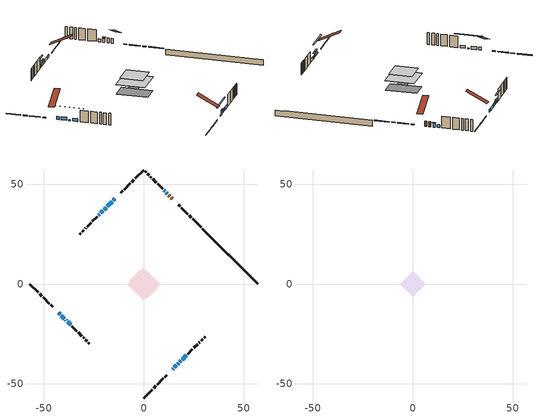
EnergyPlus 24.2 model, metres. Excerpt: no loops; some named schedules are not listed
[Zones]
conditioned space
 floor outside (Floor1 construction): -2.77,0 0,2.77 2.77,0 0,-2.77 z0.76
 floor adiabatic (AdiabaticFloorConstruction): -8.24,0 0,8.24 8.24,0 0,-8.24 z3.2
 floor foundation (Slab1 construction): -6.93,1.95 -1.95,6.93 6.93,-1.95 1.95,-6.93 z-1.65
 wall outside (RimJoist1 construction): 0,-57.09 4.26,-52.83 / -57.09,0 -52.83,-4.26 / 0,57.09 -4.26,52.83 / 28.72,28.37 24.46,32.63 z0.76:1.06
 wall outside (RimJoist2 construction): 4.91,-52.18 6.02,-51.07 / -52.18,-4.91 -51.07,-6.02 / -4.91,52.18 -6.02,51.07 / 23.8,33.29 22.7,34.39 z0.76:1.06
 wall outside (RimJoist3 construction): 6.67,-50.42 9.83,-47.26 / -50.42,-6.67 -47.26,-9.83 / -6.67,50.42 -9.83,47.26 / 22.04,35.05 18.88,38.21 z0.76:1.06
 wall outside (RimJoist4 construction): 10.49,-46.6 11.42,-45.67 / -46.6,-10.49 -45.67,-11.42 / -10.49,46.6 -11.42,45.67 / 18.23,38.86 17.29,39.8 z0.76:1.06
 wall outside (AdiabaticWallConstruction 1): 14.27,42.82 13.78,43.3 / 13.13,43.96 12.52,44.57 z0.76:2.79
 wall outside (AdiabaticWallConstruction): 11.87,45.22 11.33,45.76 / -20.53,36.56 -21.5,35.59 / 15.31,-41.78 16.28,-40.81 z0.76:2.39; -42.65,-14.44 -41.91,-15.18 / -41.26,-15.83 -39.79,-17.3 / -14.44,42.65 -15.16,41.93 / -15.82,41.27 -18.24,38.85 / -18.9,38.19 -19.87,37.22 / -38.06,-19.03 -36.6,-20.49 / 10.67,46.42 10.07,47.02 / 18.13,-38.96 18.58,-38.51 / 19.23,-37.86 21.32,-35.77 z0.76:1.98; 14.44,-42.65 14.65,-42.43 / -39.14,-17.95 -38.72,-18.37 z0.76:1.1; -22.15,34.94 -22.69,34.4 / 16.93,-40.15 17.48,-39.61 z0.76:2.11
 wall outside (Wall1 construction): 21.98,-35.11 24.38,-32.71 / -35.94,-21.15 -33.54,-23.55 / -23.35,33.74 -25.76,31.33 / 9.42,47.67 7.01,50.08 z0.76:5.64
 wall outside (Wall2 construction): 25.04,-32.05 26.96,-30.13 / -32.88,-24.21 -30.96,-26.13 / -26.41,30.68 -28.33,28.76 / 6.35,50.74 4.44,52.65 z0.76:5.64
 wall outside (Wall3 construction): 27.61,-29.48 28.03,-29.06 / -30.31,-26.78 -29.89,-27.2 / -28.98,28.11 -29.4,27.69 / 3.78,53.31 3.37,53.72 z0.76:5.64
 wall outside (Wall4 construction): 28.69,-28.4 29.52,-27.57 / -29.23,-27.86 -28.4,-28.69 / -30.06,27.03 -30.9,26.19 / 2.71,54.38 1.87,55.22 z0.76:5.64
 wall outside (Wall5 construction): 30.18,-26.91 30.74,-26.35 / -27.74,-29.35 -27.18,-29.91 / -31.55,25.54 -32.11,24.98 / 1.21,55.88 0.66,56.43 z0.76:5.64
 wall foundation (FoundationWall1 construction): 29.37,27.72,-1.65 29.37,27.72,0.76 54.32,2.77,0.76 54.32,2.77,0.68 57.09,0,0.68 57.09,0,-1.65
 window (WindowConstruction): 11.86,45.22 11.33,45.76 z0.76:2.38
 window (WindowConstruction 8): -42.65,-14.44 -41.92,-15.17 z0.76:1.98
 window (WindowConstruction 9): -41.26,-15.83 -39.79,-17.29 z0.76:1.98
 window (WindowConstruction 13): -14.44,42.65 -15.16,41.93 z0.76:1.98
 window (WindowConstruction 10): -15.82,41.27 -18.24,38.85 z0.76:1.98
 window (WindowConstruction 11): -18.9,38.19 -19.87,37.22 z0.76:1.98
 window (WindowConstruction 12): -20.53,36.56 -21.5,35.59 z0.76:2.38
 window (WindowConstruction 14): 14.44,-42.65 14.65,-42.44 z0.76:1.1
 window (WindowConstruction 15): -39.14,-17.95 -38.72,-18.37 z0.76:1.1
 window (WindowConstruction 1): -22.15,34.94 -22.69,34.4 z0.76:2.11
 window (WindowConstruction 2): 15.31,-41.78 16.28,-40.81 z0.76:2.38
 window (WindowConstruction 3): 16.94,-40.15 17.47,-39.61 z0.76:2.11
 window (WindowConstruction 4): -38.06,-19.03 -36.6,-20.49 z0.76:1.98
 window (WindowConstruction 5): 10.67,46.42 10.07,47.02 z0.76:1.98
 window (WindowConstruction 6): 18.13,-38.96 18.58,-38.51 z0.76:1.98
 window (WindowConstruction 7): 19.23,-37.85 21.32,-35.77 z0.76:1.98
 door (Door): 14.27,42.82 13.79,43.3 z0.76:2.79
 door (Door 1): 13.13,43.96 12.52,44.57 z0.76:2.79
 ceiling adiabatic (AdiabaticFloorConstruction): 0,-8.24 8.24,0 0,8.24 -8.24,0 z3.2
attic - vented
 floor to conditioned space (Floor2 construction Reversed): -6.45,0 0,6.45 6.45,0 0,-6.45 z5.64
 roof outside (Roof1 construction): 13.79,-43.3,5.64 7.68,-37.2,9.95 5.98,-38.91,9.95 12.08,-45.01,5.64; -43.3,-13.79,5.64 -37.2,-7.68,9.95 -38.91,-5.98,9.95 -45.01,-12.08,5.64; -13.79,43.3,5.64 -7.68,37.2,9.95 -5.98,38.91,9.95 -12.08,45.01,5.64; 14.93,42.16,5.64 8.83,36.06,9.95 10.53,34.35,9.95 16.64,40.45,5.64
shading: 11.11,45.97 12.08,45.01 12.51,45.44 11.55,46.41 z2.68; -20.08,37.01 -18.69,38.4 -19.12,38.83 -20.51,37.44 z2.28; -21.71,35.38 -20.32,36.77 -20.75,37.2 -22.14,35.81 z2.68; 18.46,-38.63 10.64,-46.45 10.93,-46.74 18.75,-38.92 z6.48; -34.91,-22.17 -42.94,-14.15 -43.23,-14.44 -35.21,-22.47 z6.48; -24.56,32.53 -20.29,36.8 -20.58,37.09 -24.85,32.82 z4.75; 16.49,-40.6 15.1,-41.99 15.53,-42.42 16.92,-41.03 z2.68; 17.69,-39.4 16.72,-40.37 17.16,-40.8 18.12,-39.83 z2.41
[Building]
Building 1: Terrain=Suburbs
[Site:Location]
Quebec Intl AP_QC: Latitude {deg}=46.8; Longitude {deg}=-71.38; Time Zone {hr}=-5; Elevation {m}=74; Keep Site Location Information=Yes
[Site:GroundTemperature:Shallow]
0.0108218, -2.24938, -2.43038, -1.3578, 2.94801, 7.23376, 10.9493, 13.303, 13.5029, 11.5886, 7.96783, 3.81355
[Site:WaterMainsTemperature]
Calculation Method=Schedule; Temperature Schedule=mains temperature schedule
[Material] Roughness=Rough; Thermal Absorptance=0.9
Name | Thickness {m} | Conductivity {W/m-K} | Density {kg/m3} | Specific Heat {J/kg-K} | Solar Absorptance | Visible Absorptance
asphalt or fiberglass shingles | 0.00635 | 0.162714 | 1121.4 | 1465.45 | 0.4 | 0.4
ceiling loosefill ins | 0.254 | 0.0480833 | 16.02 | 1046.75 | 0.7 | 0.7
ceiling stud and cavity | 0.1397 | 0.180722 | 65.682 | 1177.47 | 0.7 | 0.7
concrete 4.0 in. | 0.1016 | 1.803125 | 2242.8 | 837.4 | 0.7 | 0.7
concrete 8.0 in. | 0.2032 | 1.803125 | 2242.8 | 837.4 | 0.7 | 0.7
door material | 0.04445 | 0.053851 | 512.64 | 1214.23 | 0.7 | 0.7
exterior vertical ins | 0.0421978 | 0.029427 | 32.04 | 1214.23 | 0.7 | 0.7
floor covering | 0.0127 | 0.0433444 | 54.468 | 1339.84 | 0.6 | 0.6
floor rigid ins; rim joist rigid ins 1 | 0.103632 | 0.029427 | 32.04 | 1214.23 | 0.7 | 0.7
floor rigid ins 1; wall rigid ins 1 | 0.512978 | 0.029427 | 32.04 | 1214.23 | 0.7 | 0.7
floor stud and cavity | 0.1397 | 0.153995 | 92.3553 | 1139.71 | 0.7 | 0.7
floor stud and cavity 1 | 0.1397 | 1.75129 | 37.0049 | 1207.88 | 0.7 | 0.7
furniture material conditioned space 1 | 0.1524 | 0.115458 | 640.8 | 1214.23 | 0.6 | 0.6
gypsum board | 0.0127 | 0.160291 | 801 | 837.4 | 0.6 | 0.6
gypsum board 1 | 0.0127 | 0.160291 | 801 | 837.4 | 0.7 | 0.7
osb sheathing 0.5 in. | 0.0127 | 0.115458 | 512.64 | 1214.23 | 0.7 | 0.7
osb sheathing 0.75 in. | 0.01905 | 0.115458 | 512.64 | 1214.23 | 0.7 | 0.7
osb sheathing 2.0 in. | 0.0508 | 0.115458 | 512.64 | 1214.23 | 0.7 | 0.7
rim joist rigid ins; wall rigid ins | 0.051816 | 0.029427 | 32.04 | 1214.23 | 0.7 | 0.7
rim joist stud and cavity | 0.0508 | 0.0297245 | 125.044 | 1163.47 | 0.6 | 0.6
rim joist stud and cavity 1 | 0.0508 | 0.632955 | 125.044 | 1163.47 | 0.6 | 0.6
rim joist stud and cavity 2 | 0.0508 | 0.67755 | 125.044 | 1163.47 | 0.6 | 0.6
wall stud and cavity | 0.1397 | 0.164263 | 139.0536 | 1170.24 | 0.7 | 0.7
wall stud and cavity 1 | 0.1397 | 0.16703 | 139.0536 | 1170.24 | 0.7 | 0.7
wall stud and cavity 2 | 0.1397 | 0.189354 | 139.0536 | 1170.24 | 0.7 | 0.7
wall stud and cavity 3 | 0.1397 | 0.247165 | 139.0536 | 1170.24 | 0.7 | 0.7
wall stud and cavity 4 | 0.1397 | 0.180317 | 139.0536 | 1170.24 | 0.7 | 0.7
wall stud and cavity 5 | 0.0889 | 0.380278 | 52.3479 | 1209.89 | 0.7 | 0.7
wall stud and cavity 6 | 0.0889 | 0.391764 | 83.0341 | 1211.67 | 0.7 | 0.7
wood siding | 0.0254 | 0.102417 | 544.68 | 1172.36 | 0.4 | 0.4
wood siding 1; wood siding 2; wood siding 3 | 0.0254 | 0.102417 | 544.68 | 1172.36 | 0.7 | 0.7
[WindowMaterial:SimpleGlazingSystem]
Name | U-Factor {W/m2-K} | Solar Heat Gain Coefficient
WindowMaterial | 4.93078 | 0.63
WindowMaterial 1 | 4.187525 | 0.67
WindowMaterial 10 | 3.66685 | 0.7
WindowMaterial 11 | 2.93609 | 0.65
WindowMaterial 12 | 2.99912 | 0.18
WindowMaterial 2 | 4.36241 | 0.66
WindowMaterial 3 | 5.10963 | 0.62
WindowMaterial 4 | 4.13018 | 0.67
WindowMaterial 5 | 4.37036 | 0.66
WindowMaterial 6 | 2.70784 | 0.59
WindowMaterial 7 | 4.24601 | 0.67
WindowMaterial 8 | 3.39999 | 0.72
WindowMaterial 9 | 3.81675 | 0.69
[Construction]
AdiabaticFloorConstruction: floor stud and cavity 1, floor rigid ins 1, osb sheathing 0.75 in., floor covering
AdiabaticWallConstruction: wood siding 2, wall rigid ins 1, wall stud and cavity 5, gypsum board
AdiabaticWallConstruction 1: wood siding 3, wall rigid ins 1, wall stud and cavity 5, gypsum board
Door; Door 1: door material
Floor1 construction: floor stud and cavity, floor rigid ins, osb sheathing 0.75 in., floor covering
Floor2 construction Reversed: gypsum board, ceiling stud and cavity, ceiling loosefill ins
FoundationWall1 construction: concrete 8.0 in., gypsum board 1
furniture construction conditioned space 1: furniture material conditioned space 1
PartitionWallConstruction: gypsum board, wall stud and cavity 6, gypsum board
RimJoist1 construction; RimJoist3 construction: wood siding 1, rim joist rigid ins, osb sheathing 2.0 in., rim joist stud and cavity
RimJoist2 construction: wood siding 1, rim joist rigid ins 1, osb sheathing 2.0 in., rim joist stud and cavity 1
RimJoist4 construction: wood siding 1, rim joist rigid ins 1, osb sheathing 2.0 in., rim joist stud and cavity 2
Roof1 construction: asphalt or fiberglass shingles
Slab1 construction: concrete 4.0 in.
Wall1 construction: wood siding, wall rigid ins, osb sheathing 0.5 in., wall stud and cavity, gypsum board
Wall2 construction: wood siding, wall rigid ins, osb sheathing 0.5 in., wall stud and cavity 1, gypsum board
Wall3 construction: wood siding, wall rigid ins, osb sheathing 0.5 in., wall stud and cavity 2, gypsum board
Wall4 construction: wood siding, wall rigid ins, osb sheathing 0.5 in., wall stud and cavity 3, gypsum board
Wall5 construction: wood siding, wall rigid ins, osb sheathing 0.5 in., wall stud and cavity 4, gypsum board
WindowConstruction: WindowMaterial
WindowConstruction 1: WindowMaterial 1
WindowConstruction 10: WindowMaterial 8
WindowConstruction 11: WindowMaterial 9
WindowConstruction 12: WindowMaterial 10
WindowConstruction 13: WindowMaterial 11
WindowConstruction 14; WindowConstruction 15: WindowMaterial 12
WindowConstruction 2: WindowMaterial 2
WindowConstruction 3; WindowConstruction 5: WindowMaterial 3
WindowConstruction 4; WindowConstruction 9: WindowMaterial 4
WindowConstruction 6: WindowMaterial 5
WindowConstruction 7: WindowMaterial 6
WindowConstruction 8: WindowMaterial 7
[Zone] Multiplier=1; Part of Total Floor Area=Yes
Name | Volume {m3}
attic - vented | 56.6161
conditioned space | 639.7
[Space]
Name | Zone | Volume {m3}
attic - vented 1 | attic - vented | 56.6161
conditioned space 1 | conditioned space | 639.7
[ZoneInfiltration:EffectiveLeakageArea]
infil attic - vented 1: Zone or Space=attic - vented 1; Schedule=Always On Discrete; Effective Air Leakage Area {cm2}=3073.85; Stack Coefficient=0.000300026; Wind Coefficient=1.17031e-05
[ZoneMixing]
whole house fan mix: Zone or Space=attic - vented; Schedule=Always On Continuous; Design Flow Rate Calculation Method=Flow/Zone; Design Flow Rate {m3/s}=0; Source Zone or Space=conditioned space
[SurfaceProperty:ExposedFoundationPerimeter]
Slab1: Exposed Perimeter Calculation Method=TotalExposedPerimeter; Total Exposed Perimeter {m}=39.198
[InternalMass] Zone or ZoneList=conditioned space; Space or SpaceList=conditioned space 1
Name | Construction | Surface Area {m2}
furniture mass conditioned space 1 | furniture construction conditioned space 1 | 95.8001
partition wall mass | PartitionWallConstruction | 239.5
[Lights]
interior lighting: Zone or ZoneList or Space or SpaceList=conditioned space 1; Schedule=interior lighting schedule; Design Level Calculation Method=LightingLevel; Lighting Level {W}=343.2; Return Air Fraction=0; Fraction Radiant=0.6; Fraction Visible=0.2; Fraction Replaceable=1
[People]
occupants: Zone or ZoneList or Space or SpaceList=conditioned space 1; Number of People Schedule=occupants schedule; Number of People Calculation Method=People; Number of People=3; Fraction Radiant=0.314171; Sensible Heat Fraction=0.56303; Activity Level Schedule=occupants activity schedule; Carbon Dioxide Generation Rate {m3/s-W}=0; Enable ASHRAE 55 Comfort Warnings=No; Mean Radiant Temperature Calculation Type=EnclosureAveraged
[ElectricEquipment] Zone or ZoneList or Space or SpaceList=conditioned space 1; Design Level Calculation Method=EquipmentLevel
Name | Schedule | Design Level {W} | Fraction Latent | Fraction Radiant | Fraction Lost
clothes dryer | clothes dryer schedule | 140.772 | 0.015 | 0.081 | 0.85
clothes washer | clothes washer schedule | 32.1985 | 0.03 | 0.162 | 0.7
cooking range | cooking range schedule | 215.147 | 0.08 | 0.432 | 0.2
dishwasher | dishwasher schedule | 66.8632 | 0.3 | 0.18 | 0.4
fridge | fridge schedule | 72.9452 | 0 | 0.6 | 0
mech vent house fan | mech vent house fan schedule | 19.9167 | 0 | 0 | 0.5
mech vent house fan cfis | mech vent house fan cfis schedule | 0 | 0 | 0 | 0
mech vent range fan 0 | mech vent range fan 0 schedule | 57 | 0 | 0 | 1
misc plug loads | misc plug loads schedule | 494.7 | 0.045 | 0.513 | 0.1
whole house fan | Always On Discrete | 0 | 0 | 0 | 1
[OtherEquipment] Zone or ZoneList or Space or SpaceList=conditioned space 1; Design Level Calculation Method=EquipmentLevel
Name | Fuel Type | Schedule | Design Level {W} | Fraction Latent | Fraction Radiant | Fraction Lost
clothes dryer 1 | Electricity | clothes dryer schedule | 0 | 0.015 | 0.081 | 0.85
cooking range 1 | Electricity | cooking range schedule | 0 | 0.08 | 0.432 | 0.2
general water use latent | None | general water use schedule | 62.594 | 1 | 0 | 0
general water use sensible | None | general water use schedule | -61.6891 | 0 | 0.6 | 0
mech vent house fan latent load | None | Always On Discrete | 0 | 1 | 0 | 0
mech vent house fan sensible load | None | Always On Discrete | 0 | 0 | 0 | 0
water heater energy adjustment1 | Electricity | Always On Discrete | 0.01 | 0 | 0 | 1
[ZoneInfiltration:DesignFlowRate] Zone or ZoneList or Space or SpaceList=conditioned space 1; Schedule=Always On Discrete; Design Flow Rate Calculation Method=Flow/Zone; Design Flow Rate {m3/s}=0
infil flow; natural vent flow; whole house fan flow
[Foundation:Kiva]
Foundation Kiva 1: Initial Indoor Air Temperature {C}=18; Wall Height Above Grade {m}=0.759988; Wall Depth Below Slab {m}=0.2032; Custom Block Material Name 1=exterior vertical ins; Custom Block Depth 1 {m}=2.40999; Custom Block X Position 1 {m}=0.2159; Custom Block Z Position 1 {m}=0
[Foundation:Kiva:Settings]
Soil Conductivity {W/m-K}=0.849921; Soil Density {kg/m3}=1842.3; Soil Specific Heat {J/kg-K}=418.7; Ground Solar Absorptivity=0.9; Ground Thermal Absorptivity=0.9; Ground Surface Roughness {m}=0.03; Far-Field Width {m}=40; Deep-Ground Boundary Condition=ZeroFlux; Deep-Ground Depth {m}=40; Minimum Cell Dimension {m}=0.2; Maximum Cell Growth Coefficient=3; Simulation Timestep=Timestep
[Exterior:Lights]
exterior lighting: Schedule=exterior lighting schedule; Design Level {W}=75.6
[Schedule:Constant]
Name | Hourly Value
Always On Continuous; mech vent house fan schedule; mech vent house fan cfis schedule; Always On Discrete | 1
occupants activity schedule | 117.228
fridge schedule | 0
[Schedule:Week:Daily]
interior lighting schedule Week Rule - Jan1-Jan27: interior lighting schedule day, interior lighting schedule day, interior lighting schedule day, interior lighting schedule day, interior lighting schedule day, interior lighting schedule day, interior lighting schedule day, interior lighting schedule default day, interior lighting schedule default day, interior lighting schedule default day, interior lighting schedule default day, interior lighting schedule default day
interior lighting schedule Week Rule - Jan28-Feb3: interior lighting schedule day, interior lighting schedule day, interior lighting schedule day, interior lighting schedule day, interior lighting schedule day 1, interior lighting schedule day 1, interior lighting schedule day 1, interior lighting schedule default day, interior lighting schedule default day, interior lighting schedule default day, interior lighting schedule default day, interior lighting schedule default day
interior lighting schedule Week Rule - Feb4-Feb24: interior lighting schedule day 1, interior lighting schedule day 1, interior lighting schedule day 1, interior lighting schedule day 1, interior lighting schedule day 1, interior lighting schedule day 1, interior lighting schedule day 1, interior lighting schedule default day, interior lighting schedule default day, interior lighting schedule default day, interior lighting schedule default day, interior lighting schedule default day
interior lighting schedule Week Rule - Feb25-Mar3: interior lighting schedule day 1, interior lighting schedule day 1, interior lighting schedule day 1, interior lighting schedule day 1, interior lighting schedule day 2, interior lighting schedule day 2, interior lighting schedule day 2, interior lighting schedule default day, interior lighting schedule default day, interior lighting schedule default day, interior lighting schedule default day, interior lighting schedule default day
interior lighting schedule Week Rule - Mar4-Mar31: interior lighting schedule day 2, interior lighting schedule day 2, interior lighting schedule day 2, interior lighting schedule day 2, interior lighting schedule day 2, interior lighting schedule day 2, interior lighting schedule day 2, interior lighting schedule default day, interior lighting schedule default day, interior lighting schedule default day, interior lighting schedule default day, interior lighting schedule default day
interior lighting schedule Week Rule - Apr1-Apr28: interior lighting schedule day 3, interior lighting schedule day 3, interior lighting schedule day 3, interior lighting schedule day 3, interior lighting schedule day 3, interior lighting schedule day 3, interior lighting schedule day 3, interior lighting schedule default day, interior lighting schedule default day, interior lighting schedule default day, interior lighting schedule default day, interior lighting schedule default day
interior lighting schedule Week Rule - Apr29-May5: interior lighting schedule day 3, interior lighting schedule day 3, interior lighting schedule day 4, interior lighting schedule day 4, interior lighting schedule day 4, interior lighting schedule day 4, interior lighting schedule day 4, interior lighting schedule default day, interior lighting schedule default day, interior lighting schedule default day, interior lighting schedule default day, interior lighting schedule default day
interior lighting schedule Week Rule - May6-May26: interior lighting schedule day 4, interior lighting schedule day 4, interior lighting schedule day 4, interior lighting schedule day 4, interior lighting schedule day 4, interior lighting schedule day 4, interior lighting schedule day 4, interior lighting schedule default day, interior lighting schedule default day, interior lighting schedule default day, interior lighting schedule default day, interior lighting schedule default day
interior lighting schedule Week Rule - May27-Jun2: interior lighting schedule day 4, interior lighting schedule day 4, interior lighting schedule day 4, interior lighting schedule day 4, interior lighting schedule day 4, interior lighting schedule day 5, interior lighting schedule day 5, interior lighting schedule default day, interior lighting schedule default day, interior lighting schedule default day, interior lighting schedule default day, interior lighting schedule default day
interior lighting schedule Week Rule - Jun3-Jun30: interior lighting schedule day 5, interior lighting schedule day 5, interior lighting schedule day 5, interior lighting schedule day 5, interior lighting schedule day 5, interior lighting schedule day 5, interior lighting schedule day 5, interior lighting schedule default day, interior lighting schedule default day, interior lighting schedule default day, interior lighting schedule default day, interior lighting schedule default day
interior lighting schedule Week Rule - Jul1-Jul28: interior lighting schedule day 6, interior lighting schedule day 6, interior lighting schedule day 6, interior lighting schedule day 6, interior lighting schedule day 6, interior lighting schedule day 6, interior lighting schedule day 6, interior lighting schedule default day, interior lighting schedule default day, interior lighting schedule default day, interior lighting schedule default day, interior lighting schedule default day
interior lighting schedule Week Rule - Jul29-Aug4: interior lighting schedule day 6, interior lighting schedule day 6, interior lighting schedule day 6, interior lighting schedule day 7, interior lighting schedule day 7, interior lighting schedule day 7, interior lighting schedule day 7, interior lighting schedule default day, interior lighting schedule default day, interior lighting schedule default day, interior lighting schedule default day, interior lighting schedule default day
interior lighting schedule Week Rule - Aug5-Aug25: interior lighting schedule day 7, interior lighting schedule day 7, interior lighting schedule day 7, interior lighting schedule day 7, interior lighting schedule day 7, interior lighting schedule day 7, interior lighting schedule day 7, interior lighting schedule default day, interior lighting schedule default day, interior lighting schedule default day, interior lighting schedule default day, interior lighting schedule default day
interior lighting schedule Week Rule - Aug26-Sep1: interior lighting schedule day 7, interior lighting schedule day 7, interior lighting schedule day 7, interior lighting schedule day 7, interior lighting schedule day 7, interior lighting schedule day 7, interior lighting schedule day 8, interior lighting schedule default day, interior lighting schedule default day, interior lighting schedule default day, interior lighting schedule default day, interior lighting schedule default day
interior lighting schedule Week Rule - Sep2-Sep29: interior lighting schedule day 8, interior lighting schedule day 8, interior lighting schedule day 8, interior lighting schedule day 8, interior lighting schedule day 8, interior lighting schedule day 8, interior lighting schedule day 8, interior lighting schedule default day, interior lighting schedule default day, interior lighting schedule default day, interior lighting schedule default day, interior lighting schedule default day
interior lighting schedule Week Rule - Sep30-Oct6: interior lighting schedule day 8, interior lighting schedule day 9, interior lighting schedule day 9, interior lighting schedule day 9, interior lighting schedule day 9, interior lighting schedule day 9, interior lighting schedule day 9, interior lighting schedule default day, interior lighting schedule default day, interior lighting schedule default day, interior lighting schedule default day, interior lighting schedule default day
interior lighting schedule Week Rule - Oct7-Oct27: interior lighting schedule day 9, interior lighting schedule day 9, interior lighting schedule day 9, interior lighting schedule day 9, interior lighting schedule day 9, interior lighting schedule day 9, interior lighting schedule day 9, interior lighting schedule default day, interior lighting schedule default day, interior lighting schedule default day, interior lighting schedule default day, interior lighting schedule default day
interior lighting schedule Week Rule - Oct28-Nov3: interior lighting schedule day 9, interior lighting schedule day 9, interior lighting schedule day 9, interior lighting schedule day 9, interior lighting schedule day 10, interior lighting schedule day 10, interior lighting schedule day 10, interior lighting schedule default day, interior lighting schedule default day, interior lighting schedule default day, interior lighting schedule default day, interior lighting schedule default day
interior lighting schedule Week Rule - Nov4-Nov24: interior lighting schedule day 10, interior lighting schedule day 10, interior lighting schedule day 10, interior lighting schedule day 10, interior lighting schedule day 10, interior lighting schedule day 10, interior lighting schedule day 10, interior lighting schedule default day, interior lighting schedule default day, interior lighting schedule default day, interior lighting schedule default day, interior lighting schedule default day
interior lighting schedule Week Rule - Nov25-Dec1: interior lighting schedule day 10, interior lighting schedule day 10, interior lighting schedule day 10, interior lighting schedule day 10, interior lighting schedule day 10, interior lighting schedule day 10, interior lighting schedule day 11, interior lighting schedule default day, interior lighting schedule default day, interior lighting schedule default day, interior lighting schedule default day, interior lighting schedule default day
interior lighting schedule Week Rule - Dec2-Dec31: interior lighting schedule day 11, interior lighting schedule day 11, interior lighting schedule day 11, interior lighting schedule day 11, interior lighting schedule day 11, interior lighting schedule day 11, interior lighting schedule day 11, interior lighting schedule default day, interior lighting schedule default day, interior lighting schedule default day, interior lighting schedule default day, interior lighting schedule default day
occupants schedule Week Rule - Jan1-Dec31: occupants schedule day, occupants schedule day, occupants schedule day, occupants schedule day, occupants schedule day, occupants schedule day, occupants schedule day, occupants schedule default day, occupants schedule default day, occupants schedule default day, occupants schedule default day, occupants schedule default day
clothes dryer schedule Week Rule - Jan1-Dec31: clothes dryer schedule day, clothes dryer schedule day, clothes dryer schedule day, clothes dryer schedule day, clothes dryer schedule day, clothes dryer schedule day, clothes dryer schedule day, clothes dryer schedule default day, clothes dryer schedule default day, clothes dryer schedule default day, clothes dryer schedule default day, clothes dryer schedule default day
clothes washer schedule Week Rule - Jan1-Dec31: clothes washer schedule day, clothes washer schedule day, clothes washer schedule day, clothes washer schedule day, clothes washer schedule day, clothes washer schedule day, clothes washer schedule day, clothes washer schedule default day, clothes washer schedule default day, clothes washer schedule default day, clothes washer schedule default day, clothes washer schedule default day
cooking range schedule Week Rule - Jan1-Dec31: cooking range schedule day, cooking range schedule day, cooking range schedule day, cooking range schedule day, cooking range schedule day, cooking range schedule day, cooking range schedule day, cooking range schedule default day, cooking range schedule default day, cooking range schedule default day, cooking range schedule default day, cooking range schedule default day
dishwasher schedule Week Rule - Jan1-Dec31: dishwasher schedule day, dishwasher schedule day, dishwasher schedule day, dishwasher schedule day, dishwasher schedule day, dishwasher schedule day, dishwasher schedule day, dishwasher schedule default day, dishwasher schedule default day, dishwasher schedule default day, dishwasher schedule default day, dishwasher schedule default day
mech vent range fan 0 schedule Week Rule - Jan1-Dec31: mech vent range fan 0 schedule day, mech vent range fan 0 schedule day, mech vent range fan 0 schedule day, mech vent range fan 0 schedule day, mech vent range fan 0 schedule day, mech vent range fan 0 schedule day, mech vent range fan 0 schedule day, mech vent range fan 0 schedule default day, mech vent range fan 0 schedule default day, mech vent range fan 0 schedule default day, mech vent range fan 0 schedule default day, mech vent range fan 0 schedule default day
misc plug loads schedule Week Rule - Jan1-Dec31: misc plug loads schedule day, misc plug loads schedule day, misc plug loads schedule day, misc plug loads schedule day, misc plug loads schedule day, misc plug loads schedule day, misc plug loads schedule day, misc plug loads schedule default day, misc plug loads schedule default day, misc plug loads schedule default day, misc plug loads schedule default day, misc plug loads schedule default day
general water use schedule Week Rule - Jan1-Dec31: general water use schedule day, general water use schedule day, general water use schedule day, general water use schedule day, general water use schedule day, general water use schedule day, general water use schedule day, general water use schedule default day, general water use schedule default day, general water use schedule default day, general water use schedule default day, general water use schedule default day
exterior lighting schedule Week Rule - Jan1-Jan27: exterior lighting schedule day, exterior lighting schedule day, exterior lighting schedule day, exterior lighting schedule day, exterior lighting schedule day, exterior lighting schedule day, exterior lighting schedule day, exterior lighting schedule default day, exterior lighting schedule default day, exterior lighting schedule default day, exterior lighting schedule default day, exterior lighting schedule default day
exterior lighting schedule Week Rule - Jan28-Feb3: exterior lighting schedule day, exterior lighting schedule day, exterior lighting schedule day, exterior lighting schedule day, exterior lighting schedule day 1, exterior lighting schedule day 1, exterior lighting schedule day 1, exterior lighting schedule default day, exterior lighting schedule default day, exterior lighting schedule default day, exterior lighting schedule default day, exterior lighting schedule default day
exterior lighting schedule Week Rule - Feb4-Feb24: exterior lighting schedule day 1, exterior lighting schedule day 1, exterior lighting schedule day 1, exterior lighting schedule day 1, exterior lighting schedule day 1, exterior lighting schedule day 1, exterior lighting schedule day 1, exterior lighting schedule default day, exterior lighting schedule default day, exterior lighting schedule default day, exterior lighting schedule default day, exterior lighting schedule default day
exterior lighting schedule Week Rule - Feb25-Mar3: exterior lighting schedule day 1, exterior lighting schedule day 1, exterior lighting schedule day 1, exterior lighting schedule day 1, exterior lighting schedule day 2, exterior lighting schedule day 2, exterior lighting schedule day 2, exterior lighting schedule default day, exterior lighting schedule default day, exterior lighting schedule default day, exterior lighting schedule default day, exterior lighting schedule default day
exterior lighting schedule Week Rule - Mar4-Mar31: exterior lighting schedule day 2, exterior lighting schedule day 2, exterior lighting schedule day 2, exterior lighting schedule day 2, exterior lighting schedule day 2, exterior lighting schedule day 2, exterior lighting schedule day 2, exterior lighting schedule default day, exterior lighting schedule default day, exterior lighting schedule default day, exterior lighting schedule default day, exterior lighting schedule default day
exterior lighting schedule Week Rule - Apr1-Apr28: exterior lighting schedule day 3, exterior lighting schedule day 3, exterior lighting schedule day 3, exterior lighting schedule day 3, exterior lighting schedule day 3, exterior lighting schedule day 3, exterior lighting schedule day 3, exterior lighting schedule default day, exterior lighting schedule default day, exterior lighting schedule default day, exterior lighting schedule default day, exterior lighting schedule default day
exterior lighting schedule Week Rule - Apr29-May5: exterior lighting schedule day 3, exterior lighting schedule day 3, exterior lighting schedule day 4, exterior lighting schedule day 4, exterior lighting schedule day 4, exterior lighting schedule day 4, exterior lighting schedule day 4, exterior lighting schedule default day, exterior lighting schedule default day, exterior lighting schedule default day, exterior lighting schedule default day, exterior lighting schedule default day
exterior lighting schedule Week Rule - May6-May26: exterior lighting schedule day 4, exterior lighting schedule day 4, exterior lighting schedule day 4, exterior lighting schedule day 4, exterior lighting schedule day 4, exterior lighting schedule day 4, exterior lighting schedule day 4, exterior lighting schedule default day, exterior lighting schedule default day, exterior lighting schedule default day, exterior lighting schedule default day, exterior lighting schedule default day
exterior lighting schedule Week Rule - May27-Jun2: exterior lighting schedule day 4, exterior lighting schedule day 4, exterior lighting schedule day 4, exterior lighting schedule day 4, exterior lighting schedule day 4, exterior lighting schedule day 5, exterior lighting schedule day 5, exterior lighting schedule default day, exterior lighting schedule default day, exterior lighting schedule default day, exterior lighting schedule default day, exterior lighting schedule default day
exterior lighting schedule Week Rule - Jun3-Jun30: exterior lighting schedule day 5, exterior lighting schedule day 5, exterior lighting schedule day 5, exterior lighting schedule day 5, exterior lighting schedule day 5, exterior lighting schedule day 5, exterior lighting schedule day 5, exterior lighting schedule default day, exterior lighting schedule default day, exterior lighting schedule default day, exterior lighting schedule default day, exterior lighting schedule default day
exterior lighting schedule Week Rule - Jul1-Jul28: exterior lighting schedule day 6, exterior lighting schedule day 6, exterior lighting schedule day 6, exterior lighting schedule day 6, exterior lighting schedule day 6, exterior lighting schedule day 6, exterior lighting schedule day 6, exterior lighting schedule default day, exterior lighting schedule default day, exterior lighting schedule default day, exterior lighting schedule default day, exterior lighting schedule default day
exterior lighting schedule Week Rule - Jul29-Aug4: exterior lighting schedule day 6, exterior lighting schedule day 6, exterior lighting schedule day 6, exterior lighting schedule day 7, exterior lighting schedule day 7, exterior lighting schedule day 7, exterior lighting schedule day 7, exterior lighting schedule default day, exterior lighting schedule default day, exterior lighting schedule default day, exterior lighting schedule default day, exterior lighting schedule default day
exterior lighting schedule Week Rule - Aug5-Aug25: exterior lighting schedule day 7, exterior lighting schedule day 7, exterior lighting schedule day 7, exterior lighting schedule day 7, exterior lighting schedule day 7, exterior lighting schedule day 7, exterior lighting schedule day 7, exterior lighting schedule default day, exterior lighting schedule default day, exterior lighting schedule default day, exterior lighting schedule default day, exterior lighting schedule default day
exterior lighting schedule Week Rule - Aug26-Sep1: exterior lighting schedule day 7, exterior lighting schedule day 7, exterior lighting schedule day 7, exterior lighting schedule day 7, exterior lighting schedule day 7, exterior lighting schedule day 7, exterior lighting schedule day 8, exterior lighting schedule default day, exterior lighting schedule default day, exterior lighting schedule default day, exterior lighting schedule default day, exterior lighting schedule default day
[Schedule:Year]
interior lighting schedule: interior lighting schedule Week Rule - Jan1-Jan27, 1, 1, 1, 27, interior lighting schedule Week Rule - Jan28-Feb3, 1, 28, 2, 3, interior lighting schedule Week Rule - Feb4-Feb24, 2, 4, 2, 24, interior lighting schedule Week Rule - Feb25-Mar3, 2, 25, 3, 3, interior lighting schedule Week Rule - Mar4-Mar31, 3, 4, 3, 31, interior lighting schedule Week Rule - Apr1-Apr28, 4, 1, 4, 28, interior lighting schedule Week Rule - Apr29-May5, 4, 29, 5, 5, interior lighting schedule Week Rule - May6-May26, 5, 6, 5, 26, interior lighting schedule Week Rule - May27-Jun2, 5, 27, 6, 2, interior lighting schedule Week Rule - Jun3-Jun30, 6, 3, 6, 30, interior lighting schedule Week Rule - Jul1-Jul28, 7, 1, 7, 28, interior lighting schedule Week Rule - Jul29-Aug4, 7, 29, 8, 4, interior lighting schedule Week Rule - Aug5-Aug25, 8, 5, 8, 25, interior lighting schedule Week Rule - Aug26-Sep1, 8, 26, 9, 1, interior lighting schedule Week Rule - Sep2-Sep29, 9, 2, 9, 29, interior lighting schedule Week Rule - Sep30-Oct6, 9, 30, 10, 6, interior lighting schedule Week Rule - Oct7-Oct27, 10, 7, 10, 27, interior lighting schedule Week Rule - Oct28-Nov3, 10, 28, 11, 3, interior lighting schedule Week Rule - Nov4-Nov24, 11, 4, 11, 24, interior lighting schedule Week Rule - Nov25-Dec1, 11, 25, 12, 1, interior lighting schedule Week Rule - Dec2-Dec31, 12, 2, 12, 31
occupants schedule: occupants schedule Week Rule - Jan1-Dec31, 1, 1, 12, 31
clothes dryer schedule: clothes dryer schedule Week Rule - Jan1-Dec31, 1, 1, 12, 31
clothes washer schedule: clothes washer schedule Week Rule - Jan1-Dec31, 1, 1, 12, 31
cooking range schedule: cooking range schedule Week Rule - Jan1-Dec31, 1, 1, 12, 31
dishwasher schedule: dishwasher schedule Week Rule - Jan1-Dec31, 1, 1, 12, 31
mech vent range fan 0 schedule: mech vent range fan 0 schedule Week Rule - Jan1-Dec31, 1, 1, 12, 31
misc plug loads schedule: misc plug loads schedule Week Rule - Jan1-Dec31, 1, 1, 12, 31
general water use schedule: general water use schedule Week Rule - Jan1-Dec31, 1, 1, 12, 31
exterior lighting schedule: exterior lighting schedule Week Rule - Jan1-Jan27, 1, 1, 1, 27, exterior lighting schedule Week Rule - Jan28-Feb3, 1, 28, 2, 3, exterior lighting schedule Week Rule - Feb4-Feb24, 2, 4, 2, 24, exterior lighting schedule Week Rule - Feb25-Mar3, 2, 25, 3, 3, exterior lighting schedule Week Rule - Mar4-Mar31, 3, 4, 3, 31, exterior lighting schedule Week Rule - Apr1-Apr28, 4, 1, 4, 28, exterior lighting schedule Week Rule - Apr29-May5, 4, 29, 5, 5, exterior lighting schedule Week Rule - May6-May26, 5, 6, 5, 26, exterior lighting schedule Week Rule - May27-Jun2, 5, 27, 6, 2, exterior lighting schedule Week Rule - Jun3-Jun30, 6, 3, 6, 30, exterior lighting schedule Week Rule - Jul1-Jul28, 7, 1, 7, 28, exterior lighting schedule Week Rule - Jul29-Aug4, 7, 29, 8, 4, exterior lighting schedule Week Rule - Aug5-Aug25, 8, 5, 8, 25, exterior lighting schedule Week Rule - Aug26-Sep1, 8, 26, 9, 1, exterior lighting schedule Week Rule - Sep2-Sep29, 9, 2, 9, 29, exterior lighting schedule Week Rule - Sep30-Oct6, 9, 30, 10, 6, exterior lighting schedule Week Rule - Oct7-Oct27, 10, 7, 10, 27, exterior lighting schedule Week Rule - Oct28-Nov3, 10, 28, 11, 3, exterior lighting schedule Week Rule - Nov4-Nov24, 11, 4, 11, 24, exterior lighting schedule Week Rule - Nov25-Dec1, 11, 25, 12, 1, exterior lighting schedule Week Rule - Dec2-Dec31, 12, 2, 12, 31
[Schedule:Compact]
mains temperature schedule: Through: 01/01, For: AllDays, Until: 24:00, 5.175, Through: 01/02, For: AllDays, Until: 24:00, 5.10167, Through: 01/03, For: AllDays, Until: 24:00, 5.02889, Through: 01/04, For: AllDays, Until: 24:00, 4.95778, Through: 01/05, For: AllDays, Until: 24:00, 4.88778, Through: 01/06, For: AllDays, Until: 24:00, 4.81833, Through: 01/07, For: AllDays, Until: 24:00, 4.75056, Through: 01/08, For: AllDays, Until: 24:00, 4.68389, Through: 01/09, For: AllDays, Until: 24:00, 4.61833, Through: 01/10, For: AllDays, Until: 24:00, 4.55389, Through: 01/11, For: AllDays, Until: 24:00, 4.49056, Through: 01/12, For: AllDays, Until: 24:00, 4.42889, Through: 01/13, For: AllDays, Until: 24:00, 4.36778, Through: 01/14, For: AllDays, Until: 24:00, 4.30889, Through: 01/15, For: AllDays, Until: 24:00, 4.25056, Through: 01/16, For: AllDays, Until: 24:00, 4.19389, Through: 01/17, For: AllDays, Until: 24:00, 4.13833, Through: 01/18, For: AllDays, Until: 24:00, 4.08444, Through: 01/19, For: AllDays, Until: 24:00, 4.03167, Through: 01/20, For: AllDays, Until: 24:00, 3.98056, Through: 01/21, For: AllDays, Until: 24:00, 3.93056, Through: 01/22, For: AllDays, Until: 24:00, 3.88222, Through: 01/23, For: AllDays, Until: 24:00, 3.835, Through: 01/24, For: AllDays, Until: 24:00, 3.78944, Through: 01/25, For: AllDays, Until: 24:00, 3.74556, Through: 01/26, For: AllDays, Until: 24:00, 3.70278, Through: 01/27, For: AllDays, Until: 24:00, 3.66167, Through: 01/28, For: AllDays, Until: 24:00, 3.62167, Through: 01/29, For: AllDays, Until: 24:00, 3.58389, Through: 01/30, For: AllDays, Until: 24:00, 3.54722, Through: 01/31, For: AllDays, Until: 24:00, 3.51167, Through: 02/01, For: AllDays, Until: 24:00, 3.47833, Through: 02/02, For: AllDays, Until: 24:00, 3.44611, Through: 02/03, For: AllDays, Until: 24:00, 3.41556, Through: 02/04, For: AllDays, Until: 24:00, 3.38667, Through: 02/05, For: AllDays, Until: 24:00, 3.35944, Through: 02/06, For: AllDays, Until: 24:00, 3.33389, Through: 02/07, For: AllDays, Until: 24:00, 3.30944, Through: 02/08, For: AllDays, Until: 24:00, 3.28667, Through: 02/09, For: AllDays, Until: 24:00, 3.26611, Through: 02/10, For: AllDays, Until: 24:00, 3.24667, Through: 02/11, For: AllDays, Until: 24:00, 3.22889, Through: 02/12, For: AllDays, Until: 24:00, 3.21278, Through: 02/13, For: AllDays, Until: 24:00, 3.19833, Through: 02/14, For: AllDays, Until: 24:00, 3.18556, Through: 02/15, For: AllDays, Until: 24:00, 3.17389, Through: 02/16, For: AllDays, Until: 24:00, 3.16444, Through: 02/17, For: AllDays, Until: 24:00, 3.15667, Through: 02/18, For: AllDays, Until: 24:00, 3.15056, Through: 02/19, For: AllDays, Until: 24:00, 3.14556, Through: 02/20, For: AllDays, Until: 24:00, 3.14278, Through: 02/21, For: AllDays, Until: 24:00, 3.14111, Through: 02/22, For: AllDays, Until: 24:00, 3.14167, Through: 02/23, For: AllDays, Until: 24:00, 3.14333, Through: 02/24, For: AllDays, Until: 24:00, 3.14722, Through: 02/25, For: AllDays, Until: 24:00, 3.15222, Through: 02/26, For: AllDays, Until: 24:00, 3.15944, Through: 02/27, For: AllDays, Until: 24:00, 3.16778, Through: 02/28, For: AllDays, Until: 24:00, 3.17778, Through: 03/01, For: AllDays, Until: 24:00, 3.18944, Through: 03/02, For: AllDays, Until: 24:00, 3.20333, Through: 03/03, For: AllDays, Until: 24:00, 3.21833, Through: 03/04, For: AllDays, Until: 24:00, 3.235, Through: 03/05, For: AllDays, Until: 24:00, 3.25333, Through: 03/06, For: AllDays, Until: 24:00, 3.27333, Through: 03/07, For: AllDays, Until: 24:00, 3.29444, Through: 03/08, For: AllDays, Until: 24:00, 3.31778, Through: 03/09, For: AllDays, Until: 24:00, 3.34222, Through: 03/10, For: AllDays, Until: 24:00, 3.36889, Through: 03/11, For: AllDays, Until: 24:00, 3.39667, Through: 03/12, For: AllDays, Until: 24:00, 3.42611, Through: 03/13, For: AllDays, Until: 24:00, 3.45722, Through: 03/14, For: AllDays, Until: 24:00, 3.49, Through: 03/15, For: AllDays, Until: 24:00, 3.52389, Through: 03/16, For: AllDays, Until: 24:00, 3.55944, Through: 03/17, For: AllDays, Until: 24:00, 3.59667, Through: 03/18, For: AllDays, Until: 24:00, 3.63556, Through: 03/19, For: AllDays, Until: 24:00, 3.67556, Through: 03/20, For: AllDays, Until: 24:00, 3.71722, Through: 03/21, For: AllDays, Until: 24:00, 3.76056, Through: 03/22, For: AllDays, Until: 24:00, 3.80556, Through: 03/23, For: AllDays, Until: 24:00, 3.85111, Through: 03/24, For: AllDays, Until: 24:00, 3.89889, Through: 03/25, For: AllDays, Until: 24:00, 3.94778, Through: 03/26, For: AllDays, Until: 24:00, 3.99833, Through: 03/27, For: AllDays, Until: 24:00, 4.05, Through: 03/28, For: AllDays, Until: 24:00, 4.10333, Through: 03/29, For: AllDays, Until: 24:00, 4.15778, Through: 03/30, For: AllDays, Until: 24:00, 4.21333, Through: 03/31, For: AllDays, Until: 24:00, 4.27056, Through: 04/01, For: AllDays, Until: 24:00, 4.32944, Through: 04/02, For: AllDays, Until: 24:00, 4.38889, Through: 04/03, For: AllDays, Until: 24:00, 4.45, Through: 04/04, For: AllDays, Until: 24:00, 4.51222, Through: 04/05, For: AllDays, Until: 24:00, 4.57611, Through: 04/06, For: AllDays, Until: 24:00, 4.64056, Through: 04/07, For: AllDays, Until: 24:00, 4.70667, Through: 04/08, For: AllDays, Until: 24:00, 4.77389, Through: 04/09, For: AllDays, Until: 24:00, 4.84222, Through: 04/10, For: AllDays, Until: 24:00, 4.91167, Through: 04/11, For: AllDays, Until: 24:00, 4.98278, Through: 04/12, For: AllDays, Until: 24:00, 5.05444, Through: 04/13, For: AllDays, Until: 24:00, 5.12722, Through: 04/14, For: AllDays, Until: 24:00, 5.20111, Through: 04/15, For: AllDays, Until: 24:00, 5.27611, Through: 04/16, For: AllDays, Until: 24:00, 5.35167, Through: 04/17, For: AllDays, Until: 24:00, 5.42889, Through: 04/18, For: AllDays, Until: 24:00, 5.50667, Through: 04/19, For: AllDays, Until: 24:00, 5.58556, Through: 04/20, For: AllDays, Until: 24:00, 5.665, Through: 04/21, For: AllDays, Until: 24:00, 5.74611, Through: 04/22, For: AllDays, Until: 24:00, 5.82722, Through: 04/23, For: AllDays, Until: 24:00, 5.91, Through: 04/24, For: AllDays, Until: 24:00, 5.99278, Through: 04/25, For: AllDays, Until: 24:00, 6.07722, Through: 04/26, For: AllDays, Until: 24:00, 6.16167, Through: 04/27, For: AllDays, Until: 24:00, 6.24722, Through: 04/28, For: AllDays, Until: 24:00, 6.33389, Through: 04/29, For: AllDays, Until: 24:00, 6.42056, Through: 04/30, For: AllDays, Until: 24:00, 6.50833, Through: 05/01, For: AllDays, Until: 24:00, 6.59667, Through: 05/02, For: AllDays, Until: 24:00, 6.68556, Through: 05/03, For: AllDays, Until: 24:00, 6.775, Through: 05/04, For: AllDays, Until: 24:00, 6.86556, Through: 05/05, For: AllDays, Until: 24:00, 6.95611, Through: 05/06, For: AllDays, Until: 24:00, 7.04722, Through: 05/07, For: AllDays, Until: 24:00, 7.13889, Through: 05/08, For: AllDays, Until: 24:00, 7.23111, Through: 05/09, For: AllDays, Until: 24:00, 7.32333, Through: 05/10, For: AllDays, Until: 24:00, 7.41667, Through: 05/11, For: AllDays, Until: 24:00, 7.51, Through: 05/12, For: AllDays, Until: 24:00, 7.60389, Through: 05/13, For: AllDays, Until: 24:00, 7.69778, Through: 05/14, For: AllDays, Until: 24:00, 7.79222, Through: 05/15, For: AllDays, Until: 24:00, 7.88667, Through: 05/16, For: AllDays, Until: 24:00, 7.98167, Through: 05/17, For: AllDays, Until: 24:00, 8.07667, Through: 05/18, For: AllDays, Until: 24:00, 8.17167, Through: 05/19, For: AllDays, Until: 24:00, 8.26722, Through: 05/20, For: AllDays, Until: 24:00, 8.36278, Through: 05/21, For: AllDays, Until: 24:00, 8.45833, Through: 05/22, For: AllDays, Until: 24:00, 8.55444, Through: 05/23, For: AllDays, Until: 24:00, 8.65, Through: 05/24, For: AllDays, Until: 24:00, 8.74611, Through: 05/25, For: AllDays, Until: 24:00, 8.84167, Through: 05/26, For: AllDays, Until: 24:00, 8.93722, Through: 05/27, For: AllDays, Until: 24:00, 9.03333, Through: 05/28, For: AllDays, Until: 24:00, 9.12889, Through: 05/29, For: AllDays, Until: 24:00, 9.22389, Through: 05/30, For: AllDays, Until: 24:00, 9.31944, Through: 05/31, For: AllDays, Until: 24:00, 9.41444, Through: 06/01, For: AllDays, Until: 24:00, 9.50944, Through: 06/02, For: AllDays, Until: 24:00, 9.60389, Through: 06/03, For: AllDays, Until: 24:00, 9.69833, Through: 06/04, For: AllDays, Until: 24:00, 9.79278, Through: 06/05, For: AllDays, Until: 24:00, 9.88667, Through: 06/06, For: AllDays, Until: 24:00, 9.98, Through: 06/07, For: AllDays, Until: 24:00, 10.0728, Through: 06/08, For: AllDays, Until: 24:00, 10.1656, Through: 06/09, For: AllDays, Until: 24:00, 10.2578, Through: 06/10, For: AllDays, Until: 24:00, 10.3494, Through: 06/11, For: AllDays, Until: 24:00, 10.4411, Through: 06/12, For: AllDays, Until: 24:00, 10.5317, Through: 06/13, For: AllDays, Until: 24:00, 10.6222, Through: 06/14, For: AllDays, Until: 24:00, 10.7117, Through: 06/15, For: AllDays, Until: 24:00, 10.8006, Through: 06/16, For: AllDays, Until: 24:00, 10.8889, Through: 06/17, For: AllDays, Until: 24:00, 10.9772, Through: 06/18, For: AllDays, Until: 24:00, 11.0639, Through: 06/19, For: AllDays, Until: 24:00, 11.1506, Through: 06/20, For: AllDays, Until: 24:00, 11.2361, Through: 06/21, For: AllDays, Until: 24:00, 11.3211, Through: 06/22, For: AllDays, Until: 24:00, 11.4056, Through: 06/23, For: AllDays, Until: 24:00, 11.4889, Through: 06/24, For: AllDays, Until: 24:00, 11.5711, Through: 06/25, For: AllDays, Until: 24:00, 11.6533, Through: 06/26, For: AllDays, Until: 24:00, 11.7339, Through: 06/27, For: AllDays, Until: 24:00, 11.8139, Through: 06/28, For: AllDays, Until: 24:00, 11.8928, Through: 06/29, For: AllDays, Until: 24:00, 11.9711, Through: 06/30, For: AllDays, Until: 24:00, 12.0483, Through: 07/01, For: AllDays, Until: 24:00, 12.1244, Through: 07/02, For: AllDays, Until: 24:00, 12.1994, Through: 07/03, For: AllDays, Until: 24:00, 12.2733, Through: 07/04, For: AllDays, Until: 24:00, 12.3467, Through: 07/05, For: AllDays, Until: 24:00, 12.4183, Through: 07/06, For: AllDays, Until: 24:00, 12.4894, Through: 07/07, For: AllDays, Until: 24:00, 12.5589, Through: 07/08, For: AllDays, Until: 24:00, 12.6278, Through: 07/09, For: AllDays, Until: 24:00, 12.695, Through: 07/10, For: AllDays, Until: 24:00, 12.7617, Through: 07/11, For: AllDays, Until: 24:00, 12.8267, Through: 07/12, For: AllDays, Until: 24:00, 12.8906, Through: 07/13, For: AllDays, Until: 24:00, 12.9528, Through: 07/14, For: AllDays, Until: 24:00, 13.0144, Through: 07/15, For: AllDays, Until: 24:00, 13.0744, Through: 07/16, For: AllDays, Until: 24:00, 13.1333, Through: 07/17, For: AllDays, Until: 24:00, 13.1906, Through: 07/18, For: AllDays, Until: 24:00, 13.2467, Through: 07/19, For: AllDays, Until: 24:00, 13.3017, Through: 07/20, For: AllDays, Until: 24:00, 13.355, Through: 07/21, For: AllDays, Until: 24:00, 13.4072, Through: 07/22, For: AllDays, Until: 24:00, 13.4578, Through: 07/23, For: AllDays, Until: 24:00, 13.5067, Through: 07/24, For: AllDays, Until: 24:00, 13.5544, Through: 07/25, For: AllDays, Until: 24:00, 13.6011, Through: 07/26, For: AllDays, Until: 24:00, 13.6461, Through: 07/27, For: AllDays, Until: 24:00, 13.6894, Through: 07/28, For: AllDays, Until: 24:00, 13.7317, Through: 07/29, For: AllDays, Until: 24:00, 13.7722, Through: 07/30, For: AllDays, Until: 24:00, 13.8111, Through: 07/31, For: AllDays, Until: 24:00, 13.8489, Through: 08/01, For: AllDays, Until: 24:00, 13.8844, Through: 08/02, For: AllDays, Until: 24:00, 13.9189, Through: 08/03, For: AllDays, Until: 24:00, 13.9522, Through: 08/04, For: AllDays, Until: 24:00, 13.9833, Through: 08/05, For: AllDays, Until: 24:00, 14.0133, Through: 08/06, For: AllDays, Until: 24:00, 14.0411, Through: 08/07, For: AllDays, Until: 24:00, 14.0678, Through: 08/08, For: AllDays, Until: 24:00, 14.0933, Through: 08/09, For: AllDays, Until: 24:00, 14.1167, Through: 08/10, For: AllDays, Until: 24:00, 14.1383, Through: 08/11, For: AllDays, Until: 24:00, 14.1589, Through: 08/12, For: AllDays, Until: 24:00, 14.1772, Through: 08/13, For: AllDays, Until: 24:00, 14.1944, Through: 08/14, For: AllDays, Until: 24:00, 14.21, Through: 08/15, For: AllDays, Until: 24:00, 14.2233, Through: 08/16, For: AllDays, Until: 24:00, 14.2356, Through: 08/17, For: AllDays, Until: 24:00, 14.2461, Through: 08/18, For: AllDays, Until: 24:00, 14.255, Through: 08/19, For: AllDays, Until: 24:00, 14.2622, Through: 08/20, For: AllDays, Until: 24:00, 14.2678, Through: 08/21, For: AllDays, Until: 24:00, 14.2717, Through: 08/22, For: AllDays, Until: 24:00, 14.2739, Through: 08/23, For: AllDays, Until: 24:00, 14.2744, Through: 08/24, For: AllDays, Until: 24:00, 14.2733, Through: 08/25, For: AllDays, Until: 24:00, 14.2711, Through: 08/26, For: AllDays, Until: 24:00, 14.2667, Through: 08/27, For: AllDays, Until: 24:00, 14.2606, Through: 08/28, For: AllDays, Until: 24:00, 14.2528, Through: 08/29, For: AllDays, Until: 24:00, 14.2439, Through: 08/30, For: AllDays, Until: 24:00, 14.2328, Through: 08/31, For: AllDays, Until: 24:00, 14.2206, Through: 09/01, For: AllDays, Until: 24:00, 14.2061, Through: 09/02, For: AllDays, Until: 24:00, 14.1906, Through: 09/03, For: AllDays, Until: 24:00, 14.1728, Through: 09/04, For: AllDays, Until: 24:00, 14.1539, Through: 09/05, For: AllDays, Until: 24:00, 14.1333, Through: 09/06, For: AllDays, Until: 24:00, 14.1111, Through: 09/07, For: AllDays, Until: 24:00, 14.0872, Through: 09/08, For: AllDays, Until: 24:00, 14.0617, Through: 09/09, For: AllDays, Until: 24:00, 14.035, Through: 09/10, For: AllDays, Until: 24:00, 14.0061, Through: 09/11, For: AllDays, Until: 24:00, 13.9761, Through: 09/12, For: AllDays, Until: 24:00, 13.9444, Through: 09/13, For: AllDays, Until: 24:00, 13.9111, Through: 09/14, For: AllDays, Until: 24:00, 13.8761, Through: 09/15, For: AllDays, Until: 24:00, 13.84, Through: 09/16, For: AllDays, Until: 24:00, 13.8022, Through: 09/17, For: AllDays, Until: 24:00, 13.7628, Through: 09/18, For: AllDays, Until: 24:00, 13.7217, Through: 09/19, For: AllDays, Until: 24:00, 13.6794, Through: 09/20, For: AllDays, Until: 24:00, 13.6356, Through: 09/21, For: AllDays, Until: 24:00, 13.59, Through: 09/22, For: AllDays, Until: 24:00, 13.5433, Through: 09/23, For: AllDays, Until: 24:00, 13.4956, Through: 09/24, For: AllDays, Until: 24:00, 13.4456, Through: 09/25, For: AllDays, Until: 24:00, 13.395, Through: 09/26, For: AllDays, Until: 24:00, 13.3422, Through: 09/27, For: AllDays, Until: 24:00, 13.2883, Through: 09/28, For: AllDays, Until: 24:00, 13.2333, Through: 09/29, For: AllDays, Until: 24:00, 13.1772, Through: 09/30, For: AllDays, Until: 24:00, 13.1194, Through: 10/01, For: AllDays, Until: 24:00, 13.06, Through: 10/02, For: AllDays, Until: 24:00, 13, Through: 10/03, For: AllDays, Until: 24:00, 12.9383, Through: 10/04, For: AllDays, Until: 24:00, 12.8756, Through: 10/05, For: AllDays, Until: 24:00, 12.8111, Through: 10/06, For: AllDays, Until: 24:00, 12.7456, Through: 10/07, For: AllDays, Until: 24:00, 12.6794, Through: 10/08, For: AllDays, Until: 24:00, 12.6117, Through: 10/09, For: AllDays, Until: 24:00, 12.5428, Through: 10/10, For: AllDays, Until: 24:00, 12.4728, Through: 10/11, For: AllDays, Until: 24:00, 12.4017, Through: 10/12, For: AllDays, Until: 24:00, 12.3294, Through: 10/13, For: AllDays, Until: 24:00, 12.2561, Through: 10/14, For: AllDays, Until: 24:00, 12.1817, Through: 10/15, For: AllDays, Until: 24:00, 12.1061, Through: 10/16, For: AllDays, Until: 24:00, 12.03, Through: 10/17, For: AllDays, Until: 24:00, 11.9528, Through: 10/18, For: AllDays, Until: 24:00, 11.8744, Through: 10/19, For: AllDays, Until: 24:00, 11.795, Through: 10/20, For: AllDays, Until: 24:00, 11.715, Through: 10/21, For: AllDays, Until: 24:00, 11.6339, Through: 10/22, For: AllDays, Until: 24:00, 11.5517, Through: 10/23, For: AllDays, Until: 24:00, 11.4689, Through: 10/24, For: AllDays, Until: 24:00, 11.3856, Through: 10/25, For: AllDays, Until: 24:00, 11.3011, Through: 10/26, For: AllDays, Until: 24:00, 11.2161, Through: 10/27, For: AllDays, Until: 24:00, 11.13, Through: 10/28, For: AllDays, Until: 24:00, 11.0433, Through: 10/29, For: AllDays, Until: 24:00, 10.9561, Through: 10/30, For: AllDays, Until: 24:00, 10.8683, Through: 10/31, For: AllDays, Until: 24:00, 10.7794, Through: 11/01, For: AllDays, Until: 24:00, 10.6906, Through: 11/02, For: AllDays, Until: 24:00, 10.6006, Through: 11/03, For: AllDays, Until: 24:00, 10.51, Through: 11/04, For: AllDays, Until: 24:00, 10.4194, Through: 11/05, For: AllDays, Until: 24:00, 10.3278, Through: 11/06, For: AllDays, Until: 24:00, 10.2361, Through: 11/07, For: AllDays, Until: 24:00, 10.1439, Through: 11/08, For: AllDays, Until: 24:00, 10.0511, Through: 11/09, For: AllDays, Until: 24:00, 9.95778, Through: 11/10, For: AllDays, Until: 24:00, 9.86444, Through: 11/11, For: AllDays, Until: 24:00, 9.77056, Through: 11/12, For: AllDays, Until: 24:00, 9.67611, Through: 11/13, For: AllDays, Until: 24:00, 9.58167, Through: 11/14, For: AllDays, Until: 24:00, 9.48722, Through: 11/15, For: AllDays, Until: 24:00, 9.39222, Through: 11/16, For: AllDays, Until: 24:00, 9.29667, Through: 11/17, For: AllDays, Until: 24:00, 9.20167, Through: 11/18, For: AllDays, Until: 24:00, 9.10611, Through: 11/19, For: AllDays, Until: 24:00, 9.01056, Through: 11/20, For: AllDays, Until: 24:00, 8.915, Through: 11/21, For: AllDays, Until: 24:00, 8.81889, Through: 11/22, For: AllDays, Until: 24:00, 8.72333, Through: 11/23, For: AllDays, Until: 24:00, 8.62722, Through: 11/24, For: AllDays, Until: 24:00, 8.53167, Through: 11/25, For: AllDays, Until: 24:00, 8.43611, Through: 11/26, For: AllDays, Until: 24:00, 8.34, Through: 11/27, For: AllDays, Until: 24:00, 8.245, Through: 11/28, For: AllDays, Until: 24:00, 8.14944, Through: 11/29, For: AllDays, Until: 24:00, 8.05389, Through: 11/30, For: AllDays, Until: 24:00, 7.95889, Through: 12/01, For: AllDays, Until: 24:00, 7.86444, Through: 12/02, For: AllDays, Until: 24:00, 7.76944, Through: 12/03, For: AllDays, Until: 24:00, 7.67556, Through: 12/04, For: AllDays, Until: 24:00, 7.58167, Through: 12/05, For: AllDays, Until: 24:00, 7.48778, Through: 12/06, For: AllDays, Until: 24:00, 7.39444, Through: 12/07, For: AllDays, Until: 24:00, 7.30167, Through: 12/08, For: AllDays, Until: 24:00, 7.20889, Through: 12/09, For: AllDays, Until: 24:00, 7.11722, Through: 12/10, For: AllDays, Until: 24:00, 7.02556, Through: 12/11, For: AllDays, Until: 24:00, 6.93444, Through: 12/12, For: AllDays, Until: 24:00, 6.84389, Through: 12/13, For: AllDays, Until: 24:00, 6.75389, Through: 12/14, For: AllDays, Until: 24:00, 6.66444, Through: 12/15, For: AllDays, Until: 24:00, 6.57556, Through: 12/16, For: AllDays, Until: 24:00, 6.48778, Through: 12/17, For: AllDays, Until: 24:00, 6.4, Through: 12/18, For: AllDays, Until: 24:00, 6.31333, Through: 12/19, For: AllDays, Until: 24:00, 6.22722, Through: 12/20, For: AllDays, Until: 24:00, 6.14167, Through: 12/21, For: AllDays, Until: 24:00, 6.05722, Through: 12/22, For: AllDays, Until: 24:00, 5.97333, Through: 12/23, For: AllDays, Until: 24:00, 5.89, Through: 12/24, For: AllDays, Until: 24:00, 5.80778, Through: 12/25, For: AllDays, Until: 24:00, 5.72667, Through: 12/26, For: AllDays, Until: 24:00, 5.64611, Through: 12/27, For: AllDays, Until: 24:00, 5.56667, Through: 12/28, For: AllDays, Until: 24:00, 5.48833, Through: 12/29, For: AllDays, Until: 24:00, 5.41056, Through: 12/30, For: AllDays, Until: 24:00, 5.33389, Through: 12/31, For: AllDays, Until: 24:00, 5.25778
